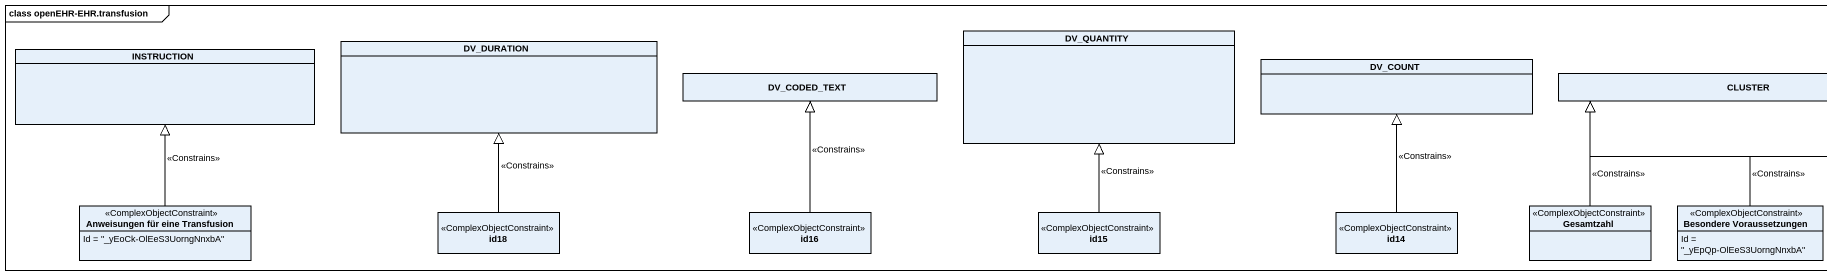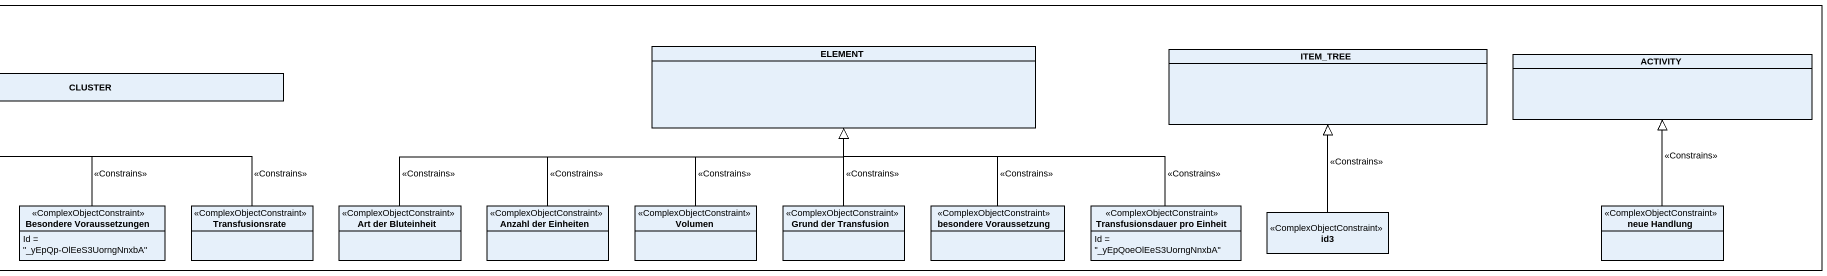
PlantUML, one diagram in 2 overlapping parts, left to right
@startuml
mainframe class openEHR-EHR.transfusion
hide circle
hide empty members
class DV_QUANTITY
class INSTRUCTION
class DV_DURATION
class DV_CODED_TEXT
class DV_COUNT
class CLUSTER
class ELEMENT
class ITEM_TREE
class ACTIVITY
class "Anweisungen für eine Transfusion" as Anweisungen_für_eine <<ComplexObjectConstraint>> {
  Id = "_yEoCk-OlEeS3UorngNnxbA"
}
class id18 <<ComplexObjectConstraint>>
class id16 <<ComplexObjectConstraint>>
class id15 <<ComplexObjectConstraint>>
class id14 <<ComplexObjectConstraint>>
class Gesamtzahl <<ComplexObjectConstraint>>
class "Besondere Voraussetzungen" as Besondere_Voraussetzungen <<ComplexObjectConstraint>> {
  Id = "_yEpQp-OlEeS3UorngNnxbA"
}
class Transfusionsrate <<ComplexObjectConstraint>>
class "Art der Bluteinheit" as Art_der_Bluteinheit <<ComplexObjectConstraint>>
class "Anzahl der Einheiten" as Anzahl_der_Einheiten <<ComplexObjectConstraint>>
class Volumen <<ComplexObjectConstraint>>
class "Grund der Transfusion" as Grund_der_Transfusion <<ComplexObjectConstraint>>
class "besondere Voraussetzung" as besondere_Voraussetzung <<ComplexObjectConstraint>>
class "Transfusionsdauer pro Einheit" as Transfusionsdauer_pro <<ComplexObjectConstraint>> {
  Id = "_yEpQoeOlEeS3UorngNnxbA"
}
class id3 <<ComplexObjectConstraint>>
class "neue Handlung" as neue_Handlung <<ComplexObjectConstraint>>
Anweisungen_für_eine -up-|> INSTRUCTION : <<Constrains>>
id18 -up-|> DV_DURATION : <<Constrains>>
id16 -up-|> DV_CODED_TEXT : <<Constrains>>
id15 -up-|> DV_QUANTITY : <<Constrains>>
id14 -up-|> DV_COUNT : <<Constrains>>
Gesamtzahl -up-|> CLUSTER : <<Constrains>>
Besondere_Voraussetzungen -up-|> CLUSTER : <<Constrains>>
Transfusionsrate -up-|> CLUSTER : <<Constrains>>
Art_der_Bluteinheit -right-|> ELEMENT : <<Constrains>>
Anzahl_der_Einheiten -right-|> ELEMENT : <<Constrains>>
Volumen -up-|> ELEMENT : <<Constrains>>
Grund_der_Transfusion -up-|> ELEMENT : <<Constrains>>
besondere_Voraussetzung -up-|> ELEMENT : <<Constrains>>
Transfusionsdauer_pro -left-|> ELEMENT : <<Constrains>>
id3 -up-|> ITEM_TREE : <<Constrains>>
neue_Handlung -up-|> ACTIVITY : <<Constrains>>
@enduml
